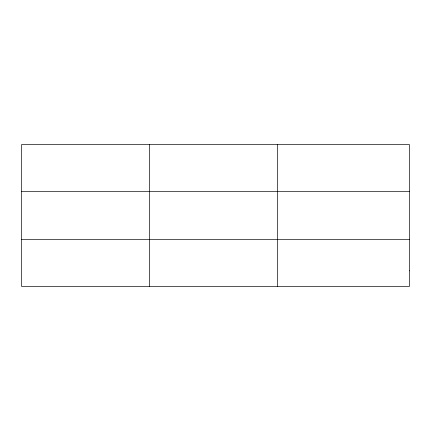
<?xml version="1.0" encoding="UTF-8"?>
<svg xmlns="http://www.w3.org/2000/svg" width="431" height="431" viewBox="0 0 431 431"><rect width="100%" height="100%" fill="white"/><g stroke="black" fill="none" stroke-linecap="round" stroke-linejoin="round"><path stroke-width="0.65" d="M149.557 286.416L149.557 144.584M277.564 286.416L277.564 144.584M21.55 191.386L409.45 191.386M21.55 239.614L409.45 239.614M409.45 270.813L409.45 286.416L21.55 286.416L21.55 144.584L409.45 144.584L409.45 270.813"/></g></svg>
